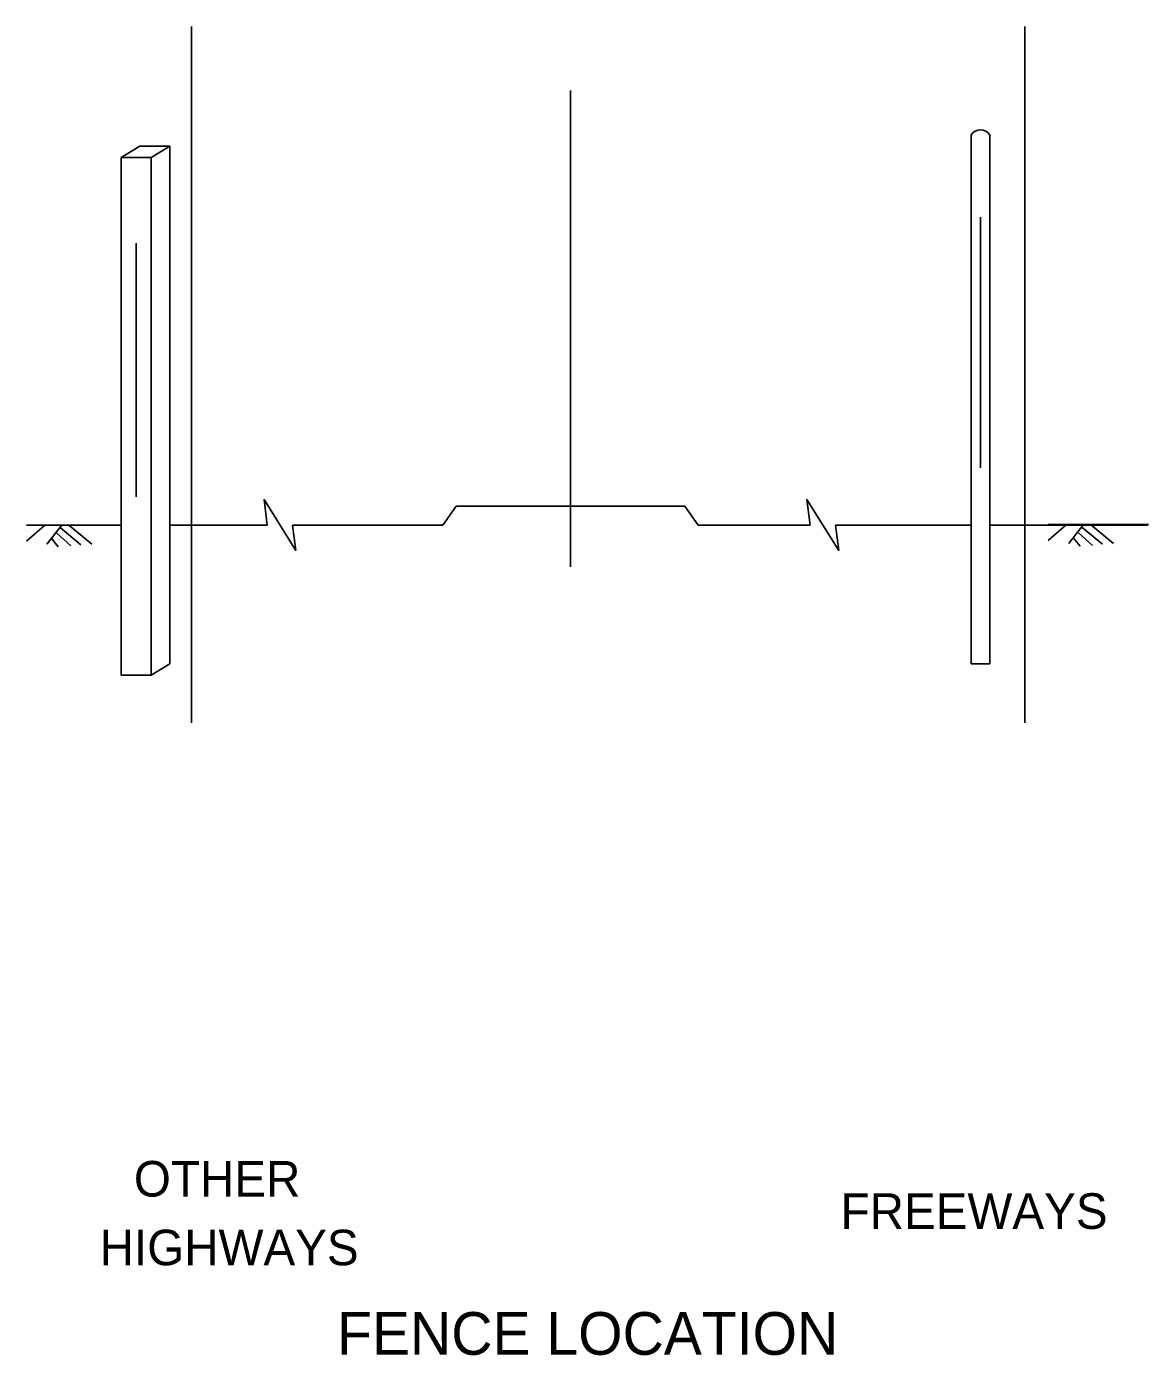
# Model space of a CAD drawing. Extents: x 78 to 190, y 175 to 263.
# Drawn here: x 137.22 to 151.33, y 232.12 to 248.84 of the extents above; entities that cross this region are included whole.
import ezdxf

# ---------------------------------------------------------------- set-up
doc = ezdxf.new("R2010")
doc.units = 0
doc.layers.add('mc_FENCE-CL', color=7, linetype='Continuous')

msp = doc.modelspace()

# ---------------------------------------------------------------- linework, layer by layer
at = {"layer": 'mc_FENCE-CL'}
for p, q in [((139.293, 240.08), (139.293, 248.838)), ((149.777, 240.08), (149.777, 248.838)), ((144.061, 248.033), (144.061, 242.042)), ((149.1, 240.822), (149.1, 247.474)), ((149.336, 240.822), (149.336, 247.474)), ((138.408, 247.191), (138.644, 247.332)), ((138.644, 247.332), (139.021, 247.332)), ((138.785, 247.191), (139.021, 247.332)), ((139.021, 240.822), (139.021, 247.332)), ((138.408, 240.681), (138.408, 247.191)), ((138.408, 247.191), (138.785, 247.191)), ((138.785, 240.681), (138.785, 247.191)), ((149.218, 243.287), (149.218, 246.44)), ((138.597, 242.923), (138.597, 246.112)), ((142.457, 242.568), (142.622, 242.804)), ((142.622, 242.804), (145.499, 242.804)), ((145.499, 242.804), (145.665, 242.568)), ((137.219, 242.568), (138.408, 242.568)), ((137.219, 242.568), (138.408, 242.568)), ((137.447, 242.568), (137.219, 242.365)), ((137.219, 242.568), (138.277, 242.568)), ((137.664, 242.567), (137.476, 242.327)), ((137.645, 242.531), (137.903, 242.319)), ((137.751, 242.566), (138.04, 242.329)), ((139.021, 242.568), (140.209, 242.568)), ((140.246, 242.568), (139.806, 242.568)), ((141.423, 242.568), (140.566, 242.568)), ((140.587, 242.568), (142.457, 242.568)), ((145.665, 242.568), (147.002, 242.568)), ((147.075, 242.568), (146.635, 242.568)), ((147.835, 242.568), (147.395, 242.568)), ((147.416, 242.568), (149.1, 242.568)), ((149.336, 242.568), (151.323, 242.568)), ((150.299, 242.575), (150.071, 242.372)), ((150.071, 242.575), (151.33, 242.575)), ((150.515, 242.574), (150.327, 242.335)), ((150.497, 242.538), (150.754, 242.326)), ((150.603, 242.573), (150.891, 242.336)), ((137.536, 242.396), (137.618, 242.295)), ((137.598, 242.465), (137.774, 242.305)), ((150.387, 242.403), (150.47, 242.302)), ((150.45, 242.472), (150.626, 242.312)), ((138.408, 240.681), (138.785, 240.681)), ((138.785, 240.681), (139.021, 240.822)), ((149.1, 240.822), (149.336, 240.822))]:
    msp.add_line(p, q, dxfattribs=at)
for points in [[(140.246, 242.568), (140.206, 242.888), (140.606, 242.248), (140.566, 242.568)], [(147.075, 242.568), (147.035, 242.888), (147.435, 242.248), (147.395, 242.568)]]:
    msp.add_lwpolyline(points, dxfattribs=at)
msp.add_arc((149.218, 247.396), 0.141, 33.1874, 146.8126, dxfattribs=at)

# ---------------------------------------------------------------- texts
for s, height, p in [('OTHER', 0.4475, (138.569, 234.122)), ('FREEWAYS', 0.4475, (147.458, 233.716)), ('HIGHWAYS', 0.4475, (138.138, 233.258)), ('FENCE LOCATION', 0.53695, (141.125, 232.132))]:
    msp.add_text(s, height=height, dxfattribs=at).set_placement(p)

doc.saveas('drawing.dxf')
